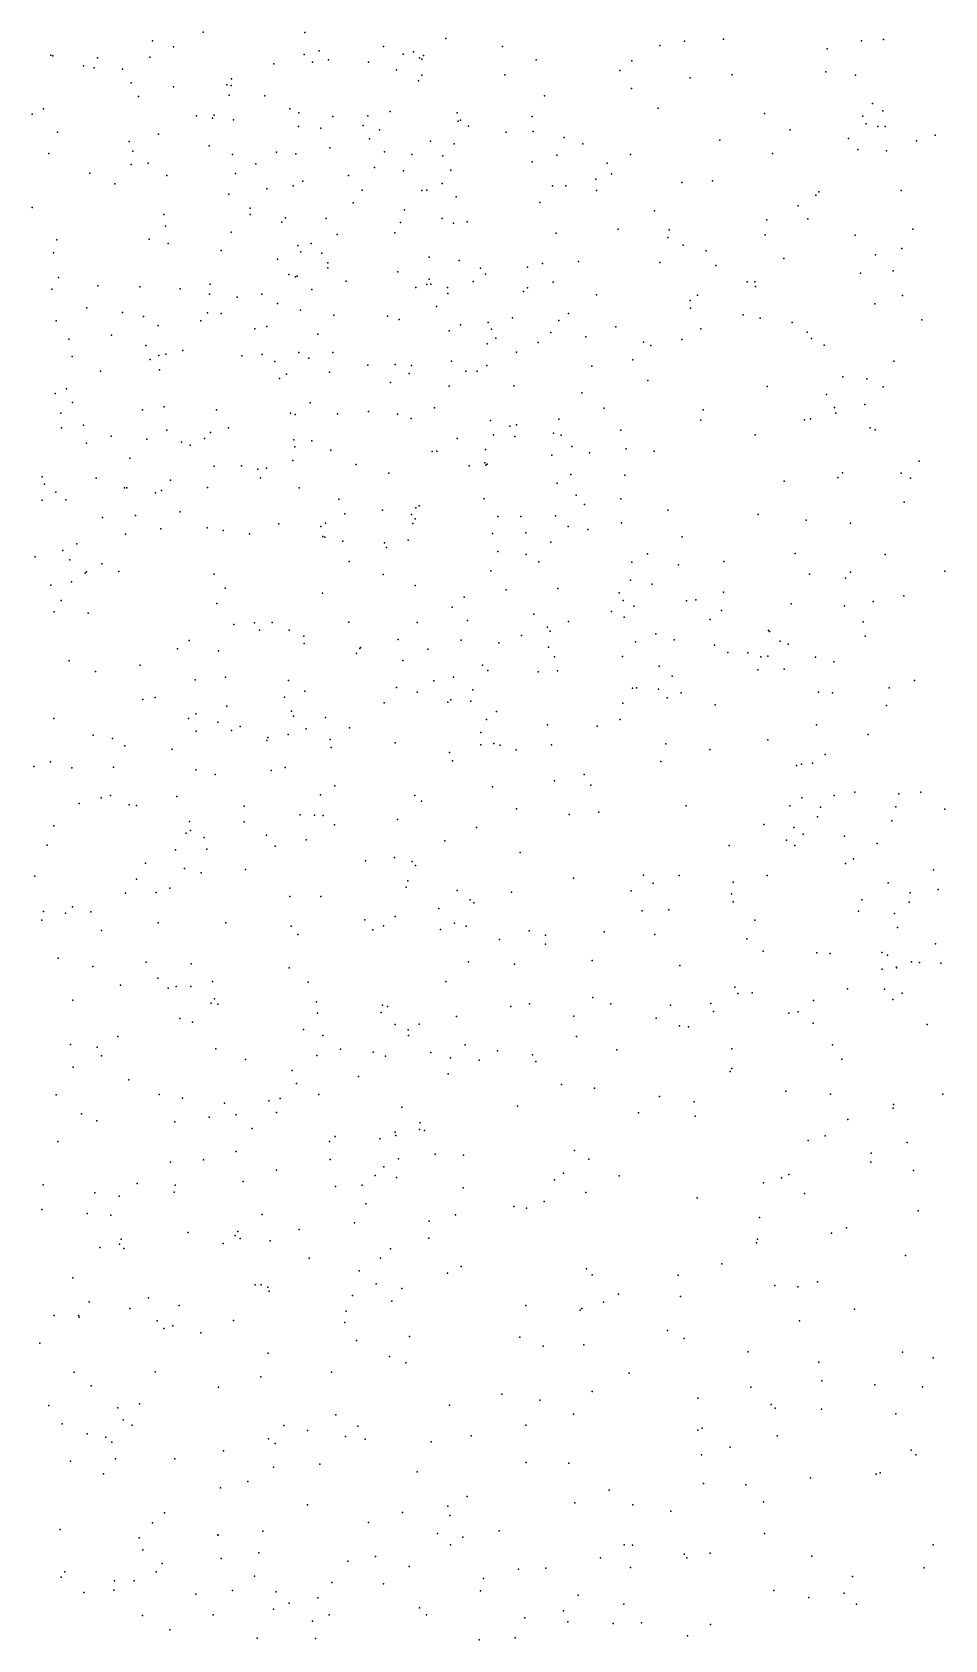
# Model space of a CAD drawing. Header units: metres. Extents: x -25 to 25, y -27.7 to 27.8.
# Drawn here: x -3.328 to -1.915, y -15.695 to -13.206 of the extents above; entities that cross this region are included whole.
import ezdxf

# ---------------------------------------------------------------- set-up
doc = ezdxf.new("R2010")
doc.units = ezdxf.units.M

msp = doc.modelspace()

# ---------------------------------------------------------------- linework, layer by layer
for p in [(-3.0628, -13.2063, -0.5183), (-2.9053, -13.207, 11.0946), (-2.6874, -13.2162, -2.786), (-2.2571, -13.2174, 16.8111), (-3.2984, -13.2419, -5.6364), (-3.1414, -13.2197, -5.7255), (-3.1089, -13.2288, 16.2466), (-2.9066, -13.2409, 12.8658), (-2.8833, -13.235, -2.8638), (-2.7837, -13.2286, 14.764), (-2.7533, -13.2404, 16.5781), (-2.7371, -13.2366, 12.0494), (-2.5992, -13.2283, 14.7055), (-2.3558, -13.227, -0.7871), (-2.3177, -13.2203, -0.4859), (-2.0969, -13.2319, 16.9634), (-2.0437, -13.2197, -5.6253), (-2.0094, -13.2179, 1.7732), (-3.2955, -13.243, -13.3631), (-3.2479, -13.2586, 19.835), (-3.2317, -13.2616, -5.4023), (-3.2264, -13.246, 6.816), (-3.1876, -13.2637, 14.9069), (-3.1453, -13.245, 13.1551), (-2.9532, -13.2553, 11.3254), (-2.8936, -13.2527, 18.9338), (-2.8688, -13.2492, -12.3105), (-2.8068, -13.2528, 19.5597), (-2.7637, -13.2645, -10.362), (-2.7277, -13.2463, -0.2889), (-2.7245, -13.2483, -11.4201), (-2.7218, -13.2426, 12.466), (-2.5475, -13.2494, -2.7058), (-2.4177, -13.2656, -0.9662), (-2.399, -13.2505, -1.127), (-3.1744, -13.2848, 6.2917), (-3.1089, -13.2911, -12.9477), (-3.0264, -13.2878, -2.7489), (-3.0192, -13.289, -12.8079), (-3.0189, -13.2786, 6.3511), (-2.7294, -13.2818, -9.4789), (-2.7241, -13.2731, -11.8734), (-2.5957, -13.2723, -0.2077), (-2.3089, -13.2768, 14.6454), (-2.244, -13.2725, 3.6774), (-2.0989, -13.2678, -5.4576), (-2.0528, -13.2731, -1.794), (-3.163, -13.3057, -5.2686), (-3.0223, -13.3039, 18.7358), (-2.9675, -13.3049, 11.6351), (-2.5346, -13.3047, 16.7289), (-2.3998, -13.2934, -5.0438), (-2.0266, -13.3166, 14.6255), (-3.3275, -13.3333, 16.123), (-3.3102, -13.3251, -0.5299), (-3.0732, -13.3361, 14.7779), (-3.0481, -13.3393, 19.8448), (-3.0456, -13.3347, 6.7369), (-3.016, -13.3421, -9.1045), (-2.9284, -13.325, -0.3888), (-2.9149, -13.3312, 14.7311), (-2.8619, -13.3371, -11.0336), (-2.8077, -13.3358, 12.5561), (-2.7732, -13.3291, -12.1945), (-2.6698, -13.3311, 19.3768), (-2.5533, -13.337, 10.6262), (-2.3583, -13.324, -2.6158), (-2.1937, -13.3325, 10.333), (-2.0418, -13.3365, 1.5155), (-2.0109, -13.3279, -2.0197), (-3.2885, -13.3614, -2.4903), (-3.1318, -13.3642, 18.5883), (-2.9154, -13.3526, 10.9746), (-2.8808, -13.3549, 11.9517), (-2.8153, -13.3508, -12.489), (-2.79, -13.3577, 13.6933), (-2.6682, -13.344, 19.2082), (-2.6646, -13.3427, -9.9728), (-2.6522, -13.352, -9.7679), (-2.594, -13.3613, 13.7294), (-2.5518, -13.3601, 14.6268), (-2.1542, -13.3576, -2.4392), (-2.0363, -13.3482, -2.2341), (-2.0183, -13.3525, -5.7413), (-2.0071, -13.3523, 2.089), (-1.9298, -13.3656, -5.9905), (-3.1774, -13.3757, 6.8994), (-3.1715, -13.3908, 19.9356), (-3.0536, -13.3822, 11.4393), (-2.8667, -13.3855, -12.7248), (-2.8052, -13.3715, 13.8793), (-2.7819, -13.3917, -10.4927), (-2.711, -13.3751, 19.5887), (-2.6744, -13.3793, -9.5908), (-2.504, -13.3692, -2.8614), (-2.4749, -13.3792, -1.2251), (-2.2628, -13.3736, -5.2326), (-2.0639, -13.3709, 10.2357), (-2.0492, -13.3878, -5.5884), (-2.0049, -13.3898, 17.0915), (-1.9587, -13.3745, 1.3237), (-3.3019, -13.3944, 18.4022), (-3.1744, -13.4113, -0.4456), (-3.1481, -13.409, -13.1819), (-3.0174, -13.3959, 11.2243), (-2.9812, -13.41, -5.0549), (-2.9492, -13.3922, 13.7886), (-2.9191, -13.3945, 6.4606), (-2.7977, -13.4159, -11.1537), (-2.7396, -13.3959, -11.3073), (-2.6917, -13.3977, -11.5679), (-2.5534, -13.4069, 13.9303), (-2.5152, -13.3968, -0.9734), (-2.4375, -13.4093, -0.3985), (-2.4013, -13.3959, 16.8655), (-2.1817, -13.3942, 16.9434), (-3.2382, -13.4247, -8.867), (-3.1996, -13.4412, -5.129), (-3.1188, -13.428, 6.3197), (-3.0125, -13.4249, 12.9912), (-2.9086, -13.4372, -12.8656), (-2.8376, -13.4285, 12.4046), (-2.7526, -13.4211, 14.032), (-2.6927, -13.4406, -11.9226), (-2.6792, -13.4201, 13.4726), (-2.4552, -13.4339, -0.5866), (-2.4307, -13.4257, 13.7026), (-2.3216, -13.4391, -2.8076), (-2.2741, -13.4363, -1.5967), (-3.0231, -13.4571, -0.3682), (-2.964, -13.449, 13.503), (-2.9236, -13.4443, 12.803), (-2.8165, -13.4512, 16.5659), (-2.7243, -13.4516, -5.0032), (-2.7168, -13.4512, 14.5886), (-2.6709, -13.4615, 18.9705), (-2.5221, -13.4443, -5.0646), (-2.5014, -13.4445, -0.7388), (-2.4541, -13.4513, 3.5664), (-2.1144, -13.4587, -2.5636), (-2.1099, -13.4535, 1.2934), (-1.9824, -13.4513, 1.1739), (-3.3274, -13.4776, 7.0109), (-3.1239, -13.4884, 18.4922), (-2.9899, -13.4788, 11.894), (-2.9898, -13.4886, 16.4392), (-2.8305, -13.4707, 10.8482), (-2.7512, -13.4812, -12.6884), (-2.5415, -13.4701, -0.1984), (-2.3643, -13.4831, 10.4759), (-2.1415, -13.4753, -5.4225), (-3.121, -13.5065, 14.0159), (-3.0196, -13.516, -2.7136), (-2.9411, -13.5004, 14.1363), (-2.9352, -13.4937, 12.0605), (-2.8722, -13.4949, 13.3457), (-2.7571, -13.5009, 16.7507), (-2.6927, -13.4948, 16.9549), (-2.6754, -13.5019, 17.1365), (-2.6543, -13.4998, -10.1172), (-2.4205, -13.5114, 14.0349), (-2.3415, -13.5123, 14.5172), (-2.1904, -13.4968, -1.7168), (-2.1268, -13.4955, 17.054), (-1.9645, -13.5112, 2.2106), (-3.2894, -13.5279, -2.465), (-3.1464, -13.5268, 13.3256), (-3.1172, -13.5335, 6.9839), (-2.9162, -13.5364, 18.6184), (-2.8955, -13.5336, 19.9168), (-2.8553, -13.5194, -0.2356), (-2.7662, -13.5172, 14.2218), (-2.5165, -13.5175, 17.2147), (-2.3436, -13.5242, -5.2392), (-2.3198, -13.5359, 1.3946), (-2.1927, -13.5203, -2.7795), (-2.0536, -13.5208, 10.1704), (-3.2944, -13.5482, 13.609), (-3.035, -13.5442, 13.1087), (-2.9478, -13.5576, 6.9017), (-2.9116, -13.5464, 12.5683), (-2.8791, -13.5484, 16.8336), (-2.8698, -13.5637, 6.7604), (-2.7129, -13.5546, 14.4676), (-2.6664, -13.5598, -11.7159), (-2.5373, -13.5645, -0.3397), (-2.4819, -13.5616, -3.2089), (-2.3557, -13.5632, 1.5899), (-2.2843, -13.5448, -2.9786), (-2.1639, -13.5569, 1.1353), (-2.0221, -13.5512, 17.1656), (-1.9815, -13.5414, -5.7503), (-3.2865, -13.586, -5.1438), (-2.93, -13.5816, 17.1622), (-2.9198, -13.5849, -13.0071), (-2.9173, -13.5839, 12.3816), (-2.8697, -13.571, 14.4724), (-2.7613, -13.5772, -10.4627), (-2.7131, -13.5886, -3.1082), (-2.6335, -13.5719, 19.654), (-2.6258, -13.5808, -9.9796), (-2.5608, -13.5701, -1.2632), (-2.2691, -13.5678, 10.3573), (-2.045, -13.5797, 0.9899), (-1.9949, -13.5757, -2.0731), (-3.2969, -13.604, 14.1143), (-3.2257, -13.599, -0.353), (-3.1608, -13.6007, -13.3183), (-3.0982, -13.6036, -2.5883), (-3.0532, -13.612, 20.0402), (-3.0521, -13.5967, 6.4792), (-2.9719, -13.6119, 14.3478), (-2.8945, -13.6045, -10.7186), (-2.8416, -13.5917, -2.8896), (-2.7335, -13.6019, -12.7916), (-2.7164, -13.5968, 10.7317), (-2.7105, -13.5964, -11.3662), (-2.6847, -13.6016, 17.4556), (-2.6842, -13.6109, 0.0062), (-2.6449, -13.5924, 13.2505), (-2.5668, -13.608, 1.2377), (-2.5609, -13.602, -0.7442), (-2.5208, -13.5936, 19.2797), (-2.454, -13.613, -1.4758), (-2.2978, -13.6133, 1.0453), (-2.2205, -13.5927, 1.8145), (-2.2087, -13.5928, 13.8033), (-2.2078, -13.6003, -5.346), (-1.9804, -13.6138, -2.4231), (-3.2427, -13.6329, 7.0898), (-3.1874, -13.6402, 11.6784), (-3.0104, -13.6166, 12.9726), (-2.9477, -13.6262, -9.1108), (-2.9123, -13.6368, -5.1072), (-2.7017, -13.6311, -10.293), (-2.3087, -13.6216, 13.409), (-2.3083, -13.6338, -3.18), (-2.0232, -13.6267, -5.5486), (-3.2903, -13.6534, 14.5821), (-3.1551, -13.6466, 14.3141), (-3.1325, -13.6603, 16.4525), (-3.0662, -13.6534, -0.2708), (-3.056, -13.641, -13.1968), (-3.0349, -13.6418, 16.9933), (-2.964, -13.6618, 17.3592), (-2.8604, -13.6445, 13.163), (-2.7773, -13.6461, 18.6732), (-2.7595, -13.6514, 1.1483), (-2.6647, -13.6593, 18.807), (-2.6217, -13.6558, 0.7735), (-2.5838, -13.6488, -0.1948), (-2.512, -13.653, 1.5281), (-2.4972, -13.6418, 10.5661), (-2.4242, -13.6627, 0.6873), (-2.2269, -13.6442, 14.0079), (-2.2005, -13.6489, 0.8683), (-2.1512, -13.6558, 17.3055), (-1.9503, -13.6517, 14.4911), (-3.2709, -13.6814, -13.5237), (-3.2046, -13.6757, 11.2231), (-2.983, -13.6659, 18.4883), (-2.8853, -13.6741, -11.0296), (-2.6819, -13.6689, 0.3622), (-2.6233, -13.6888, -9.6524), (-2.6166, -13.6662, -0.9669), (-2.6099, -13.6799, -3.2226), (-2.5442, -13.687, 19.0009), (-2.5247, -13.6714, 0.411), (-2.4706, -13.6779, -5.1999), (-2.3812, -13.6862, 1.694), (-2.322, -13.6824, 14.4171), (-2.2925, -13.6658, -1.6978), (-2.1278, -13.6706, 10.169), (-2.1211, -13.6806, 2.0362), (-3.2655, -13.7087, 11.5559), (-3.1513, -13.6915, -8.986), (-3.1446, -13.7129, 16.8001), (-3.1314, -13.7068, 16.6018), (-3.1206, -13.7047, 11.9647), (-3.0942, -13.6994, 17.2228), (-3.0031, -13.7077, 12.2544), (-2.9716, -13.7056, 12.5641), (-2.9145, -13.7021, -0.1077), (-2.8994, -13.7111, 17.5391), (-2.8621, -13.7024, 10.8213), (-2.5777, -13.7017, -0.6268), (-2.3976, -13.7137, 0.5109), (-2.3697, -13.6913, 10.433), (-2.1016, -13.691, 13.7504), (-3.2216, -13.7313, -0.256), (-3.1304, -13.7293, -5.1407), (-2.952, -13.7163, 0.9713), (-2.9337, -13.7358, 0.7463), (-2.867, -13.7329, -2.7889), (-2.8081, -13.7219, -10.5211), (-2.7657, -13.7208, 0.4912), (-2.7438, -13.735, 6.7251), (-2.7402, -13.7223, -9.3675), (-2.6784, -13.7156, 1.4243), (-2.6562, -13.7311, -11.6009), (-2.6388, -13.731, 10.6615), (-2.6237, -13.7226, -9.8709), (-2.4612, -13.7237, 17.621), (-2.0725, -13.74, 10.0327), (-1.9935, -13.7157, 17.2915), (-3.2746, -13.7587, 6.5899), (-2.9448, -13.7426, -10.8949), (-2.7726, -13.7485, 6.9581), (-2.6818, -13.7543, 19.813), (-2.5818, -13.7539, -0.4473), (-2.4768, -13.7646, 19.2109), (-2.3745, -13.7455, 13.2017), (-2.1895, -13.7548, 14.1156), (-2.0352, -13.743, 13.2088), (-2.0101, -13.7554, -2.1725), (-3.292, -13.7658, 11.3407), (-3.265, -13.7796, 16.5582), (-3.1232, -13.7866, 0.8295), (-2.8969, -13.7804, -10.6392), (-2.7047, -13.788, 13.0703), (-2.442, -13.7885, -3.347), (-2.098, -13.7671, 13.0622), (-2.0856, -13.7873, 13.9505), (-2.0384, -13.7828, 14.4359), (-3.2833, -13.7961, 16.8775), (-3.248, -13.8148, 17.1577), (-3.1566, -13.7909, 20.1543), (-3.0423, -13.7912, -0.0974), (-2.9276, -13.7962, 20.0418), (-2.9203, -13.7982, 1.242), (-2.8551, -13.7971, 0.3669), (-2.8068, -13.7936, -11.2152), (-2.7621, -13.7978, 10.7288), (-2.7409, -13.8044, 17.7642), (-2.6178, -13.8074, 0.0035), (-2.5776, -13.8141, -12.0189), (-2.5124, -13.8057, 19.5706), (-2.2926, -13.807, 10.3129), (-2.2889, -13.7911, 1.9244), (-2.1321, -13.8068, -1.9855), (-2.1226, -13.8049, 2.1392), (-2.0832, -13.7962, 0.795), (-3.2822, -13.8188, -8.9371), (-3.205, -13.8318, 17.3296), (-3.1501, -13.8363, 12.1033), (-3.1191, -13.8225, 11.0142), (-3.0605, -13.8354, 12.7839), (-3.0514, -13.8263, 0.6271), (-3.0238, -13.8187, 17.5835), (-2.9223, -13.8374, 0.1457), (-2.8945, -13.8392, -9.2078), (-2.6696, -13.8357, -5.1644), (-2.6132, -13.83, -11.8233), (-2.5882, -13.8166, 19.7077), (-2.5804, -13.8324, -12.7104), (-2.5205, -13.8271, -12.4713), (-2.5087, -13.8305, 10.5357), (-2.4162, -13.8224, 1.8182), (-2.2083, -13.8299, -3.1561), (-2.0304, -13.8189, 12.8327), (-2.0223, -13.822, -2.8944), (-3.2436, -13.8427, 0.7302), (-3.0965, -13.8413, 12.292), (-3.0831, -13.846, 1.1169), (-2.9209, -13.8482, -11.0551), (-2.8653, -13.8537, -13.0778), (-2.7083, -13.8557, -11.4434), (-2.7012, -13.8553, -10.1158), (-2.6257, -13.8525, 6.9684), (-2.6255, -13.8527, -3.1232), (-2.5229, -13.8614, -1.476), (-2.4921, -13.8479, 18.9936), (-2.4648, -13.8576, 19.4185), (-2.4079, -13.8516, 17.7617), (-2.3646, -13.855, 13.0223), (-3.1765, -13.8657, -0.075), (-3.0458, -13.8784, 0.0327), (-3.0034, -13.878, 6.6593), (-2.9784, -13.8829, 10.87), (-2.965, -13.8814, -10.7341), (-2.924, -13.8697, -2.6519), (-2.8261, -13.8757, 18.5347), (-2.7753, -13.8891, -10.3338), (-2.6509, -13.878, -12.8541), (-2.6268, -13.8732, -0.2357), (-2.6253, -13.8765, 6.7835), (-2.6231, -13.8752, -0.9255), (-2.073, -13.8885, 14.1078), (-1.9823, -13.889, -2.6011), (-1.9542, -13.8706, 17.4482), (-3.312, -13.895, -13.5837), (-3.3083, -13.9059, 11.2423), (-3.2283, -13.8967, 0.5671), (-3.1846, -13.9116, 6.6804), (-3.1809, -13.912, -5.1608), (-3.1134, -13.8999, 12.4585), (-3.0559, -13.9115, 17.7469), (-2.9739, -13.8964, 12.9344), (-2.9142, -13.9118, 7.2317), (-2.515, -13.9045, -12.2789), (-2.4937, -13.8912, 0.2696), (-2.4099, -13.8921, -1.6806), (-2.1636, -13.9016, 17.6392), (-2.0805, -13.8959, -3.0339), (-1.9681, -13.8969, 9.6395), (-3.312, -13.9308, 0.9474), (-3.291, -13.9187, 18.2122), (-3.2754, -13.9302, 7.1782), (-3.1366, -13.9194, 18.2736), (-3.1274, -13.9159, -9.0507), (-2.8529, -13.9294, 18.0157), (-2.7286, -13.9395, -2.9011), (-2.6279, -13.9291, 18.0194), (-2.4854, -13.9234, -5.2404), (-2.4726, -13.9374, 17.9725), (-2.4163, -13.9288, 10.4345), (-1.9778, -13.9341, 12.6254), (-3.2184, -13.958, 0.406), (-3.1676, -13.9549, 12.6045), (-3.0984, -13.9489, 0.2837), (-2.8433, -13.9521, 1.4843), (-2.7853, -13.9463, -11.3153), (-2.7404, -13.953, 7.272), (-2.7344, -13.9598, 19.9336), (-2.7334, -13.9426, 12.9715), (-2.6066, -13.9562, 19.8009), (-2.571, -13.9561, 12.9323), (-2.5176, -13.955, -12.5588), (-2.3434, -13.9463, -3.227), (-2.2037, -13.9531, 12.7016), (-2.1293, -13.9618, -2.2157), (-3.1831, -13.9835, 11.0654), (-3.1284, -13.9754, -2.4377), (-3.0568, -13.9737, 18.1239), (-3.0318, -13.9777, -9.1572), (-2.9909, -13.9833, -2.5545), (-2.9454, -13.9677, -10.5936), (-2.8809, -13.9717, -11.1794), (-2.8774, -13.9871, 6.6989), (-2.8745, -13.988, -5.1772), (-2.8736, -13.9663, -10.4261), (-2.7384, -13.9673, -12.9776), (-2.6147, -13.9825, -0.7276), (-2.5633, -13.9816, 7.2052), (-2.4979, -13.9718, 6.87), (-2.4674, -13.9764, 7.0557), (-2.4153, -13.9658, 12.8668), (-2.3211, -13.9878, 10.3102), (-2.0605, -13.9665, 0.8675), (-3.28, -14.0088, 12.1931), (-3.2585, -13.9986, 17.6456), (-2.8464, -13.9943, -9.3792), (-2.7822, -13.9972, 10.7557), (-2.7791, -14.0043, 18.2447), (-2.7456, -13.9927, 1.6713), (-2.6065, -14.0104, -1.2562), (-2.5248, -13.9959, 18.1251), (-2.1464, -14.0137, 2.2027), (-3.323, -14.0185, -8.9943), (-3.2692, -14.0233, 17.8196), (-3.2195, -14.0295, -13.4285), (-2.8367, -14.0261, -2.7118), (-2.5626, -14.0149, -12.0714), (-2.5431, -14.0263, 1.9895), (-2.3992, -14.027, 19.518), (-2.375, -14.0142, 19.0223), (-2.3272, -14.0309, 19.2196), (-2.2569, -14.0257, 0.7583), (-2.0071, -14.0151, -2.7442), (-3.2986, -14.0624, 12.4556), (-3.2666, -14.0572, 20.2534), (-3.2455, -14.0442, 1.0784), (-3.2434, -14.0417, -2.341), (-3.1931, -14.0413, 12.8428), (-3.046, -14.0455, -10.7762), (-2.7842, -14.0459, -9.5597), (-2.7345, -14.0633, 1.8787), (-2.6174, -14.0401, -0.923), (-2.4011, -14.0546, 0.5494), (-2.368, -14.0608, -2.0024), (-2.1244, -14.0457, 17.7951), (-2.0684, -14.0515, 9.5573), (-2.0607, -14.0423, 12.5235), (-1.9148, -14.0409, 9.3104), (-3.2825, -14.0861, -5.1417), (-3.0286, -14.0672, 1.305), (-2.8781, -14.0747, -10.3), (-2.6589, -14.0811, -0.283), (-2.594, -14.0696, 18.2904), (-2.514, -14.0677, -12.3282), (-2.4186, -14.0742, 6.7721), (-2.4127, -14.0865, -3.1477), (-2.3145, -14.087, 6.917), (-2.2999, -14.0852, 7.2103), (-2.2572, -14.0735, 18.0083), (-2.0254, -14.0878, -2.5899), (-1.9784, -14.079, 2.1815), (-3.2936, -14.1038, 11.1698), (-3.2407, -14.1059, 7.2136), (-3.0416, -14.091, -13.2517), (-2.6776, -14.0967, 18.4767), (-2.5511, -14.1073, -1.6973), (-2.4306, -14.1035, 12.7037), (-2.4112, -14.1123, 18.2224), (-2.3963, -14.0949, 10.4183), (-2.2606, -14.1017, -3.0734), (-2.1526, -14.0914, -2.3745), (-2.0698, -14.0946, -2.8603), (-3.0153, -14.1235, 20.1613), (-2.9834, -14.1208, -9.3123), (-2.9757, -14.1322, -10.4644), (-2.9559, -14.1202, -11.1113), (-2.9296, -14.1322, 1.5135), (-2.8374, -14.1197, 10.8332), (-2.7316, -14.1202, 6.6983), (-2.6536, -14.1174, -0.4893), (-2.53, -14.1275, -5.2448), (-2.5254, -14.1338, -2.0084), (-2.4974, -14.1187, 19.753), (-2.3621, -14.138, 18.8491), (-2.2778, -14.1158, -2.2602), (-2.1876, -14.1325, 7.328), (-2.1861, -14.1344, 0.9262), (-2.0409, -14.1194, 9.3799), (-3.1023, -14.1613, 6.811), (-3.0844, -14.1481, -2.4306), (-2.9072, -14.1415, -13.1935), (-2.9066, -14.1531, -2.5989), (-2.8203, -14.1605, 7.4016), (-2.819, -14.1589, -9.8997), (-2.7608, -14.1465, -11.5089), (-2.715, -14.1618, -5.2153), (-2.6636, -14.1476, -0.1418), (-2.6053, -14.1516, -1.3801), (-2.5698, -14.1405, 2.1932), (-2.528, -14.1584, 10.6352), (-2.3937, -14.1502, 7.4112), (-2.3337, -14.1472, 12.5815), (-2.2713, -14.1552, 19.002), (-2.1696, -14.1494, 12.4704), (-2.1574, -14.1541, 7.0877), (-2.0382, -14.1417, -5.3294), (-3.2702, -14.1799, 6.8011), (-3.1603, -14.1863, -9.1775), (-3.0389, -14.1642, 7.3346), (-2.8253, -14.1684, -11.3049), (-2.7535, -14.1791, -2.7396), (-2.6305, -14.1863, 0.0962), (-2.5189, -14.1736, -2.2593), (-2.4138, -14.1728, 0.703), (-2.357, -14.1881, -2.9888), (-2.2508, -14.1667, 2.1947), (-2.2198, -14.1674, 19.1627), (-2.1994, -14.1735, -2.9027), (-2.1885, -14.1725, 10.01), (-2.1151, -14.1739, 7.4578), (-2.0863, -14.1811, 17.9514), (-3.2296, -14.1962, -2.2056), (-3.0751, -14.2089, -10.7548), (-3.0282, -14.2051, -10.9305), (-2.9307, -14.2103, 1.6605), (-2.7055, -14.2109, -1.7964), (-2.6754, -14.2052, -11.9077), (-2.6222, -14.1949, -2.8738), (-2.5443, -14.1965, -12.7271), (-2.5142, -14.1954, 6.6522), (-2.3369, -14.2035, 19.6626), (-2.2044, -14.1936, 19.3772), (-2.1635, -14.1927, -2.5648), (-1.9618, -14.2102, 7.3958), (-3.1372, -14.2366, 11.0532), (-2.9371, -14.2358, 2.0463), (-2.9055, -14.2269, 12.8636), (-2.7635, -14.221, -1.9838), (-2.7314, -14.2283, -11.7249), (-2.6453, -14.2246, 10.79), (-2.3983, -14.2218, 18.651), (-2.392, -14.2213, -2.4523), (-2.358, -14.2236, 0.8462), (-2.3443, -14.237, 18.3888), (-2.3231, -14.2291, 10.4716), (-2.1105, -14.2282, 1.0518), (-2.0888, -14.2293, 2.1632), (-2.0009, -14.2215, 7.2287), (-3.1561, -14.2397, 12.9043), (-3.0743, -14.2617, 1.3853), (-3.0259, -14.2498, -5.1527), (-2.9262, -14.2577, 20.1546), (-2.7825, -14.2448, -2.2147), (-2.6843, -14.2438, -1.6171), (-2.6794, -14.2402, -0.3584), (-2.6486, -14.2419, 7.4935), (-2.6088, -14.2579, -2.4235), (-2.4134, -14.2453, 2.1977), (-2.2702, -14.2476, 7.5534), (-2.005, -14.2488, 7.67), (-3.2941, -14.2692, -5.1229), (-3.0856, -14.2692, -13.3541), (-3.04, -14.2747, 2.247), (-3.0189, -14.2878, -2.2854), (-3.0053, -14.2815, -9.479), (-2.9228, -14.2656, -10.0125), (-2.9033, -14.2848, 6.808), (-2.8735, -14.2674, 10.9239), (-2.8363, -14.2833, 2.334), (-2.624, -14.2707, -12.9765), (-2.5297, -14.2789, -12.4714), (-2.453, -14.2806, -2.8849), (-2.4171, -14.2707, -5.2548), (-2.1133, -14.2789, 9.4913), (-3.2331, -14.2946, 1.1973), (-3.2033, -14.3001, -13.4571), (-3.1843, -14.3114, -2.0641), (-3.0737, -14.2885, -10.4408), (-2.9644, -14.3031, 1.7921), (-2.9628, -14.2982, -2.133), (-2.9314, -14.294, -9.7759), (-2.8662, -14.3015, -5.1772), (-2.7656, -14.3069, 12.7829), (-2.6331, -14.3095, -0.957), (-2.6329, -14.2909, -1.1179), (-2.6126, -14.3076, 0.3996), (-2.6029, -14.3101, -5.2292), (-2.5238, -14.3099, -2.5756), (-2.3465, -14.3084, -2.7593), (-2.1887, -14.3021, 10.2938), (-2.0334, -14.294, 6.9118), (-3.2993, -14.3359, -13.8898), (-3.1107, -14.3165, -10.6337), (-2.8646, -14.3138, -11.2486), (-2.6815, -14.3217, -2.6694), (-2.6769, -14.3346, -0.04), (-2.5783, -14.3173, -12.2248), (-2.3542, -14.3358, 10.6282), (-2.2785, -14.3169, 18.7272), (-2.0997, -14.3245, 12.3222), (-3.3247, -14.3431, 2.6813), (-3.2659, -14.3454, -1.7128), (-3.2016, -14.3443, -13.7293), (-3.0741, -14.3483, -1.8563), (-3.0441, -14.3559, 1.5128), (-2.9573, -14.3497, -1.7213), (-2.9357, -14.345, -13.419), (-2.4732, -14.3555, 0.8335), (-2.1441, -14.3417, 7.7168), (-2.1367, -14.3396, 9.7891), (-2.1195, -14.3383, 18.2411), (-2.8811, -14.3874, -13.5837), (-2.8591, -14.3734, 7.5007), (-2.6151, -14.3749, 2.2282), (-2.5189, -14.3657, 12.5816), (-2.4628, -14.3721, 10.7872), (-2.0539, -14.3832, 19.0996), (-1.9857, -14.3857, 18.0867), (-1.9521, -14.3829, 2.1058), (-3.2549, -14.4005, -1.4797), (-3.2209, -14.3916, -9.275), (-3.206, -14.388, 20.2863), (-3.1771, -14.4026, -14.1151), (-3.1659, -14.4037, 6.8374), (-3.1036, -14.3895, -1.6679), (-2.9993, -14.4046, -13.9092), (-2.7352, -14.3882, 6.7504), (-2.7247, -14.3968, -13.5381), (-2.5775, -14.409, -13.4378), (-2.3151, -14.4044, 1.037), (-2.1545, -14.4044, -5.2375), (-2.1359, -14.3918, 1.1401), (-2.1073, -14.4061, 18.9246), (-2.0858, -14.3882, 10.1555), (-1.9907, -14.4057, 19.3466), (-1.9147, -14.4093, 8.7997), (-3.2942, -14.4353, 2.2048), (-3.0839, -14.4282, -1.5175), (-2.9993, -14.4289, -10.8305), (-2.9126, -14.4182, 12.8015), (-2.8904, -14.4188, -11.0289), (-2.8768, -14.4193, -1.4555), (-2.8595, -14.4338, 2.3797), (-2.7621, -14.4252, -11.8619), (-2.4963, -14.4175, -12.8964), (-2.4503, -14.4141, -13.1927), (-2.1947, -14.4331, 18.6175), (-2.1118, -14.4214, 10.3722), (-1.9965, -14.4272, 7.9657), (-3.0893, -14.4466, -9.5627), (-3.0825, -14.4423, 11.1084), (-3.0613, -14.4532, -5.1087), (-2.9645, -14.4495, 20.2043), (-2.9035, -14.4569, -5.1296), (-2.6886, -14.4582, 0.0707), (-2.6399, -14.4377, 10.957), (-2.1598, -14.4575, 18.4605), (-2.1484, -14.4375, 19.8038), (-2.1339, -14.4479, 2.0513), (-2.0702, -14.451, 9.2927), (-3.3044, -14.4652, 1.2059), (-3.1058, -14.4723, 1.8381), (-3.0571, -14.4715, -9.7776), (-2.9511, -14.4668, -14.0554), (-2.7666, -14.4844, -1.0746), (-2.572, -14.4763, 7.6555), (-2.2487, -14.4657, 12.3175), (-2.1471, -14.4655, 7.8485), (-2.0563, -14.4861, 18.3373), (-2.0193, -14.4626, 10.0287), (-3.1523, -14.4932, 7.3562), (-3.0919, -14.5011, -1.2988), (-3.0657, -14.508, 2.5878), (-2.997, -14.5028, 6.8285), (-2.8115, -14.4894, -11.6863), (-2.7394, -14.4905, -12.0014), (-2.7341, -14.4966, -0.431), (-2.3814, -14.5114, 12.3964), (-2.3258, -14.5119, -13.1308), (-2.0687, -14.4934, 12.2417), (-1.932, -14.5034, 12.1565), (-3.3235, -14.513, 6.817), (-3.1658, -14.5177, -10.3887), (-3.1145, -14.5317, 12.8492), (-2.7486, -14.5299, -0.8214), (-2.7462, -14.5201, 7.6053), (-2.6695, -14.5354, 12.6505), (-2.4896, -14.5163, -12.6883), (-2.4, -14.5357, 6.6564), (-2.366, -14.5239, 20.0097), (-2.2422, -14.5224, 6.6647), (-2.1898, -14.5121, 10.6655), (-2.0022, -14.5235, 8.1725), (-1.9252, -14.5338, -5.1807), (-3.265, -14.5606, 1.3216), (-3.1828, -14.5395, 1.4676), (-3.1355, -14.5384, -1.1505), (-2.9285, -14.5447, 7.5255), (-2.8805, -14.5446, -10.9144), (-2.6495, -14.5495, 0.5787), (-2.6439, -14.5544, -13.8064), (-2.5857, -14.538, 0.7871), (-2.2447, -14.5405, 1.976), (-2.2423, -14.553, 10.8168), (-2.0434, -14.5497, 9.6168), (-1.9699, -14.5533, 8.6577), (-1.9685, -14.5389, 19.0365), (-3.3124, -14.5811, 7.2683), (-3.3102, -14.5676, 12.9256), (-3.2761, -14.5703, -0.9439), (-3.2368, -14.5682, -9.3233), (-3.1324, -14.5854, 11.2181), (-3.0276, -14.5853, -0.9873), (-2.8123, -14.5807, -14.1065), (-2.7656, -14.5754, -0.5739), (-2.6978, -14.563, 20.1477), (-2.6736, -14.5859, -12.2095), (-2.383, -14.5667, -5.2008), (-2.3417, -14.5652, 7.8091), (-2.2088, -14.5813, 1.1817), (-2.0482, -14.5672, 10.5847), (-1.9924, -14.5711, 19.8198), (-3.2204, -14.5974, 1.8684), (-2.9266, -14.5907, 2.4268), (-2.916, -14.6034, 11.1955), (-2.8003, -14.5962, -11.0844), (-2.7837, -14.5898, -11.4212), (-2.6953, -14.5959, 0.2283), (-2.6556, -14.5906, 2.1193), (-2.6043, -14.6109, 6.6851), (-2.5582, -14.5976, -5.1637), (-2.5329, -14.6043, 20.1152), (-2.4423, -14.5995, 1.9824), (-2.3636, -14.6035, -12.8107), (-2.221, -14.6099, -13.2618), (-1.988, -14.5928, 1.2463), (-2.5329, -14.6186, -12.4571), (-2.1957, -14.6293, 10.9697), (-2.1131, -14.6317, 12.1111), (-2.0921, -14.6326, 19.9487), (-2.0122, -14.6314, 6.8042), (-2.0037, -14.6352, 9.1355), (-1.9291, -14.6181, 18.2999), (-3.2875, -14.6403, 2.7428), (-3.2336, -14.6532, 1.6665), (-3.1508, -14.6465, -10.1786), (-3.0816, -14.6486, 7.4145), (-2.9297, -14.6548, 12.722), (-2.6521, -14.6455, 11.2314), (-2.5808, -14.6493, 7.739), (-2.4606, -14.6438, 12.3423), (-2.3247, -14.6513, 12.2386), (-2.0116, -14.6572, 11.9075), (-1.9897, -14.6549, 8.5081), (-1.9893, -14.6541, 18.5465), (-1.9663, -14.6456, 18.8041), (-1.9541, -14.6468, 11.7545), (-1.921, -14.6479, 10.6827), (-3.1906, -14.6819, 6.7915), (-3.1329, -14.6712, -9.4754), (-3.1047, -14.6841, 12.774), (-3.0821, -14.684, -9.6719), (-3.0484, -14.6761, 20.2822), (-2.9002, -14.6771, -10.8364), (-2.6872, -14.676, 0.3972), (-2.24, -14.6851, 11.2659), (-3.2643, -14.7051, -9.2207), (-3.117, -14.6866, 2.6275), (-3.0506, -14.7097, -4.9893), (-3.045, -14.7031, -0.7761), (-2.8875, -14.7077, -14.3534), (-2.5578, -14.7106, -13.9351), (-2.4598, -14.7009, -13.8099), (-2.4316, -14.711, 11.4191), (-2.2768, -14.7104, 6.6837), (-2.235, -14.6949, 11.442), (-2.2127, -14.6935, -13.4804), (-2.118, -14.7055, 1.8946), (-2.0652, -14.6876, 11.0608), (-2.0079, -14.6878, 9.3129), (-1.9952, -14.7043, 11.279), (-1.9805, -14.6941, 8.848), (-3.0989, -14.7335, -9.9468), (-3.0403, -14.7112, -14.4466), (-2.8856, -14.725, 7.5713), (-2.7875, -14.7244, -5.0616), (-2.785, -14.7126, -11.9949), (-2.7774, -14.7151, -0.3788), (-2.6705, -14.7305, 11.3619), (-2.5866, -14.7149, 0.8486), (-2.4891, -14.7297, 6.6606), (-2.3614, -14.7331, 1.1066), (-2.3396, -14.7127, 7.9489), (-2.2726, -14.7226, 12.067), (-2.1561, -14.7254, -13.0349), (-2.1419, -14.7233, 1.2236), (-3.0794, -14.739, -10.6165), (-2.9073, -14.7506, 11.3661), (-2.8775, -14.7598, 6.7456), (-2.7657, -14.7429, 2.1161), (-2.7456, -14.7511, -11.1561), (-2.7448, -14.7598, -0.0941), (-2.7284, -14.7422, -14.2133), (-2.3254, -14.7448, 20.123), (-2.3113, -14.7464, 11.8968), (-2.1185, -14.7408, -13.2291), (-1.9421, -14.743, 1.9306), (-3.2683, -14.7739, 2.6517), (-3.2268, -14.7776, -0.6784), (-3.1948, -14.7613, 11.3919), (-3.043, -14.7803, 6.7556), (-2.8503, -14.7812, -0.5566), (-2.7996, -14.7858, -10.9793), (-2.6571, -14.7742, 0.6297), (-2.6071, -14.7835, 12.3321), (-2.4849, -14.7613, 12.2192), (-2.4225, -14.7821, 1.879), (-2.2446, -14.7804, -5.1083), (-2.0885, -14.774, 6.7648), (-3.2638, -14.8087, 7.3179), (-3.2203, -14.7912, 20.3126), (-2.9971, -14.7969, -0.6524), (-2.8866, -14.791, 2.2654), (-2.7803, -14.7916, 11.5218), (-2.7104, -14.7861, 0.2479), (-2.6798, -14.7944, 20.1915), (-2.6355, -14.7982, 7.7738), (-2.5528, -14.7898, -12.3732), (-2.5478, -14.8003, 11.8517), (-2.0743, -14.7962, 8.3667), (-3.1777, -14.8286, -10.2877), (-2.925, -14.8139, 12.5952), (-2.9183, -14.8343, -4.9321), (-2.8221, -14.8233, -11.746), (-2.6836, -14.819, 11.7023), (-2.5081, -14.8354, 7.8663), (-2.2468, -14.8153, -12.7681), (-2.2444, -14.8108, 8.0957), (-3.2905, -14.8516, -9.1277), (-3.1309, -14.8511, 2.5008), (-3.0946, -14.857, -4.8492), (-2.9436, -14.8575, 20.2706), (-2.8837, -14.8513, -14.4435), (-2.4571, -14.8414, 1.0014), (-2.3565, -14.8541, -12.5909), (-2.1608, -14.8461, 20.09), (-2.0918, -14.8507, -5.0283), (-1.918, -14.8506, 8.8), (-3.2513, -14.8812, 12.7328), (-3.0296, -14.8643, -9.7434), (-3.0118, -14.8826, -10.7081), (-2.9609, -14.861, 7.4759), (-2.9493, -14.8789, 11.58), (-2.7555, -14.8708, -11.2527), (-2.5764, -14.8691, -14.0939), (-2.389, -14.8797, 7.9659), (-2.3026, -14.8627, 1.8245), (-2.3013, -14.8848, 1.1255), (-1.9945, -14.8722, 8.5147), (-1.994, -14.8667, 20.0037), (-3.2273, -14.8918, 6.6495), (-3.1066, -14.8933, 12.6096), (-3.0534, -14.8864, -9.9441), (-2.9871, -14.904, 6.6596), (-2.7658, -14.9095, 11.8572), (-2.7278, -14.9052, 0.07), (-2.7269, -14.8949, 12.2214), (-2.7201, -14.907, 12.0203), (-2.0651, -14.89, 1.2382), (-3.2876, -14.9238, 2.4594), (-2.8674, -14.9237, -10.8942), (-2.8586, -14.916, -0.4587), (-2.7894, -14.9196, 2.0808), (-2.7648, -14.9146, -11.4002), (-2.1264, -14.9225, -12.8735), (-2.1002, -14.9152, -13.4315), (-1.9731, -14.9256, 1.8438), (-3.1136, -14.956, 2.3866), (-3.0621, -14.9525, -9.4101), (-3.0117, -14.9392, -9.5831), (-2.866, -14.9516, 12.3542), (-2.7605, -14.9508, 7.6169), (-2.7035, -14.9436, -4.9158), (-2.6599, -14.9452, -12.1892), (-2.4878, -14.9378, -5.0013), (-2.4659, -14.9513, 20.1796), (-2.0291, -14.9557, 8.3772), (-2.0289, -14.9419, 6.7783), (-2.9491, -14.9685, 11.7343), (-2.7966, -14.9765, -11.549), (-2.7833, -14.9632, -11.1049), (-2.7637, -14.9795, -12.0135), (-2.5187, -14.9831, 6.6219), (-2.5052, -14.9731, 0.9005), (-2.4187, -14.9773, -13.916), (-2.1678, -14.9802, 1.7863), (-2.1564, -14.9751, -13.5803), (-1.9632, -14.9687, -4.9135), (-3.3106, -14.9911, -9.0511), (-3.2306, -15.0033, 12.5943), (-3.1927, -15.0084, 7.3042), (-3.1652, -14.9888, -9.2114), (-3.1079, -15.0023, -10.1381), (-3.1059, -14.9913, -4.7165), (-3.0009, -14.9859, 12.4361), (-2.8579, -14.9934, 12.1525), (-2.8165, -14.9917, -14.4464), (-2.6605, -14.9957, 0.4148), (-2.4703, -15.003, -12.4068), (-2.1954, -14.9878, 6.7009), (-2.1321, -15.0044, 8.1939), (-3.3126, -15.0291, 11.616), (-2.811, -15.0206, 20.2358), (-2.5819, -15.0247, 0.6965), (-2.5621, -15.0273, -4.8751), (-2.5349, -15.0169, 7.7815), (-2.2979, -15.0113, -4.9475), (-1.9561, -15.031, 19.9863), (-3.2424, -15.0353, 2.3408), (-3.2059, -15.038, 6.5097), (-2.9712, -15.0368, -0.4436), (-2.8284, -15.0498, -11.7885), (-2.7128, -15.0471, -4.7787), (-2.6721, -15.0375, -14.3129), (-2.2016, -15.0414, -12.7345), (-2.0668, -15.0575, -13.3429), (-3.1922, -15.083, 11.7391), (-3.1899, -15.0752, 20.2843), (-3.0861, -15.065, -14.5725), (-3.0318, -15.0817, 2.2587), (-3.0134, -15.0695, 12.2974), (-3.0091, -15.063, 20.2673), (-3.0055, -15.0739, 11.9267), (-2.9593, -15.0778, 6.5026), (-2.9143, -15.0602, -4.6571), (-2.7133, -15.0734, 0.0988), (-2.2064, -15.0808, 1.1119), (-2.2045, -15.0752, 8.0505), (-2.09, -15.0659, -12.9395), (-3.2225, -15.0881, -10.5315), (-3.1854, -15.0895, -4.6273), (-2.8987, -15.1045, -10.9667), (-2.7885, -15.1047, 7.4879), (-2.7729, -15.0899, -0.1082), (-1.9757, -15.1005, 1.2129), (-2.8212, -15.1241, -0.2589), (-2.6845, -15.1277, 20.1936), (-2.6636, -15.1174, 7.5854), (-2.4696, -15.1211, 0.8148), (-2.4606, -15.1301, -4.7618), (-2.3273, -15.1308, 0.9766), (-2.26, -15.1134, 20.1307), (-3.2647, -15.1349, -14.5871), (-2.9824, -15.1456, -9.4781), (-2.973, -15.1456, 7.3485), (-2.9625, -15.1495, -9.8315), (-2.9607, -15.1557, -4.5125), (-2.795, -15.1441, -11.9066), (-2.755, -15.1514, 6.4568), (-2.1778, -15.1468, 1.7732), (-2.1422, -15.1487, -13.5489), (-2.1119, -15.1412, 6.6851), (-3.2395, -15.1722, 12.4005), (-3.1762, -15.1827, -0.3911), (-3.1475, -15.1661, -10.6832), (-3.1, -15.1776, -9.2532), (-2.8317, -15.1623, -11.2897), (-2.7708, -15.1709, -4.5177), (-2.5631, -15.178, 6.5137), (-2.4768, -15.1826, -12.3856), (-2.4433, -15.1727, 7.7315), (-2.4198, -15.1603, -13.9204), (-2.3238, -15.1639, -12.5643), (-2.0548, -15.1834, -13.1101), (-3.2932, -15.1933, 11.7848), (-3.2559, -15.1931, 6.1873), (-3.2548, -15.196, -9.079), (-3.134, -15.2015, 12.19), (-3.0158, -15.2008, -9.9984), (-2.8437, -15.204, -11.4938), (-2.8414, -15.1866, 2.0743), (-2.4792, -15.185, 20.1642), (-2.1397, -15.2018, -4.7149), (-3.1239, -15.2135, -10.203), (-3.1096, -15.2093, 6.2644), (-3.0662, -15.2204, -10.8106), (-2.8256, -15.232, 20.1952), (-2.7434, -15.2257, -14.3832), (-2.5724, -15.2267, 0.4697), (-2.3442, -15.2167, 1.7865), (-2.3183, -15.2289, -4.6633), (-3.3154, -15.2362, 20.2474), (-2.9623, -15.2516, -0.291), (-2.7745, -15.2568, 6.3402), (-2.5366, -15.241, 1.857), (-2.4737, -15.2387, 0.6721), (-2.2189, -15.2494, 7.864), (-1.9803, -15.2501, 1.8233), (-1.9326, -15.2587, 8.2323), (-3.2626, -15.2813, 11.9628), (-3.137, -15.2803, 6.1044), (-2.8642, -15.2809, -11.6368), (-2.7493, -15.2666, -12.0565), (-2.4034, -15.2824, 6.5362), (-2.1099, -15.2656, 1.0736), (-3.2361, -15.3023, 5.9658), (-3.039, -15.3042, -9.3487), (-2.9733, -15.2881, 2.1533), (-2.2151, -15.3045, 1.7886), (-2.1049, -15.2943, -12.9963), (-2.0231, -15.3005, 19.9371), (-1.9494, -15.3036, 1.1614), (-3.3017, -15.3329, 12.1699), (-3.1612, -15.3302, -0.266), (-2.6816, -15.332, 1.9625), (-2.6007, -15.3152, 0.34), (-2.5415, -15.3246, -14.0515), (-2.4608, -15.311, 7.5957), (-2.2972, -15.3212, 7.7071), (-2.1833, -15.3313, 20.0201), (-3.1951, -15.3361, -14.5475), (-3.1867, -15.3546, 7.193), (-2.8574, -15.3473, -14.4358), (-2.4893, -15.3459, 0.5207), (-2.1772, -15.3368, 6.5942), (-2.1055, -15.3382, -13.2285), (-1.9908, -15.3456, -4.6805), (-3.2809, -15.361, -4.5869), (-3.2424, -15.3765, -10.4868), (-3.2136, -15.3818, 5.7344), (-3.1725, -15.3633, -10.2861), (-2.938, -15.3636, 20.1816), (-2.9015, -15.3716, -11.398), (-2.8427, -15.3806, -11.8694), (-2.8236, -15.3649, -0.1328), (-2.6479, -15.3798, 6.2734), (-2.5634, -15.363, 7.4806), (-2.2972, -15.3711, -13.6265), (-2.2902, -15.368, -12.6704), (-2.1742, -15.3794, -12.8597), (-3.2044, -15.3892, -9.1355), (-3.0314, -15.4029, 7.2379), (-2.9618, -15.3844, -9.8345), (-2.9513, -15.3913, -11.1343), (-2.8118, -15.3849, -4.4308), (-2.7097, -15.3891, 0.0622), (-2.2472, -15.3973, -4.5811), (-1.9669, -15.4016, 8.0288), (-3.268, -15.4191, -0.1163), (-3.1986, -15.4153, -10.6653), (-3.1067, -15.4154, -10.1387), (-2.9539, -15.428, -9.6651), (-2.8823, -15.4233, 2.1188), (-2.5627, -15.4208, 1.921), (-2.4968, -15.4217, -13.8578), (-2.2914, -15.4092, 0.7531), (-1.9594, -15.409, 19.8052), (-3.2172, -15.4385, 5.5459), (-2.9935, -15.4505, 5.8422), (-2.7316, -15.4352, 6.1215), (-2.2881, -15.4534, 1.8433), (-2.2227, -15.4556, -13.3957), (-2.1225, -15.4449, 0.9229), (-2.0211, -15.439, 1.8578), (-2.0147, -15.4369, 1.0568), (-3.0362, -15.4603, -10.9809), (-2.6539, -15.4736, -12.3347), (-2.4344, -15.4635, 20.0471), (-2.1955, -15.4817, -13.2428), (-3.1229, -15.4986, -14.4483), (-2.9014, -15.4867, -11.5377), (-2.754, -15.4984, 20.1019), (-2.6842, -15.4887, -4.4541), (-2.6809, -15.503, -14.1005), (-2.4876, -15.4834, -12.5424), (-2.3979, -15.4866, 6.3714), (-2.3387, -15.4965, -13.5126), (-3.2843, -15.5246, -14.4428), (-3.1413, -15.5142, 5.386), (-2.9705, -15.5272, 5.6783), (-2.8071, -15.514, -12.0626), (-2.7, -15.531, 2.0428), (-2.6044, -15.5268, 7.3666), (-2.1937, -15.531, 0.7621), (-3.1616, -15.5378, -9.2232), (-3.156, -15.5561, -4.5451), (-3.04, -15.5327, 2.1641), (-3.0397, -15.5334, -9.4199), (-2.6799, -15.5486, 5.9795), (-2.6609, -15.5365, 0.1634), (-2.4109, -15.5483, 7.4503), (-2.3983, -15.549, -4.5736), (-1.9327, -15.5483, -4.7312), (-3.1264, -15.5772, -10.8583), (-3.0351, -15.5697, 7.2026), (-2.9764, -15.5607, -11.1562), (-2.8391, -15.5735, -14.2263), (-2.7961, -15.5663, 5.7717), (-2.744, -15.582, -12.265), (-2.4476, -15.5687, 0.4374), (-2.3183, -15.5629, 0.5736), (-2.314, -15.5687, 19.9367), (-2.2781, -15.5614, -12.9784), (-2.1208, -15.5658, -4.6871), (-3.2824, -15.5985, -9.1171), (-3.2768, -15.5904, 7.1498), (-3.1999, -15.6042, 4.9439), (-3.1697, -15.6039, 20.1211), (-3.1355, -15.5903, -10.1453), (-2.9835, -15.5969, -4.4867), (-2.8638, -15.6066, 5.4354), (-2.6288, -15.6006, -13.7351), (-2.5745, -15.5861, 0.2941), (-2.5323, -15.5845, 20.0049), (-2.4014, -15.5834, -12.764), (-2.0576, -15.5975, 0.8682), (-1.9469, -15.584, 19.6378), (-3.2475, -15.622, 2.1577), (-3.2013, -15.6185, -10.5425), (-3.0743, -15.6249, -0.0033), (-3.0176, -15.6192, -9.6178), (-2.9496, -15.6213, -11.2961), (-2.8851, -15.6303, 5.2583), (-2.7834, -15.6089, -4.4756), (-2.6334, -15.6194, 5.8036), (-2.4825, -15.6264, 6.0708), (-2.1793, -15.6191, 7.5527), (-2.1253, -15.6301, 6.3489), (-2.0707, -15.6232, 1.9632), (-3.0472, -15.657, -14.2615), (-2.9538, -15.6478, 5.0848), (-2.9298, -15.6387, 20.0678), (-2.8679, -15.6569, -0.0269), (-2.7279, -15.646, 5.5516), (-2.7172, -15.6568, 20.0112), (-2.505, -15.6504, 2.0186), (-2.4116, -15.6404, -13.3582), (-2.0513, -15.6405, 7.6469), (-3.1566, -15.6579, -9.327), (-3.1145, -15.6801, -9.9716), (-2.8937, -15.6667, -11.674), (-2.5648, -15.6616, -12.6661), (-2.4982, -15.6676, 5.9193), (-2.4283, -15.6702, -12.8902), (-2.3845, -15.669, -13.0697), (-2.2775, -15.6719, 1.9846), (-2.9792, -15.6931, 4.9183), (-2.8891, -15.6935, 7.2176), (-2.6357, -15.6955, -4.5309), (-2.5796, -15.6926, 5.5922), (-2.3128, -15.6895, 6.142)]:
    msp.add_point(p)

doc.saveas('drawing.dxf')
